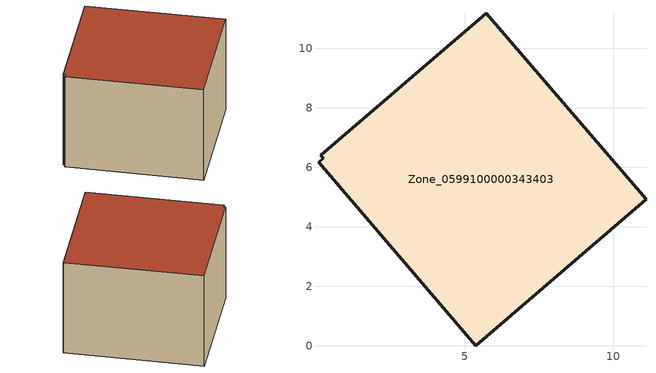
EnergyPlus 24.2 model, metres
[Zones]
Zone_0599100000343403
 floor ground (C_G): 0.25,6.31 0.16,6.41 5.72,11.18 11.1,4.92 5.38,0 0.09,6.17 z0
 wall outside (C_F): 5.38,0 11.1,4.92 5.72,11.18 0.16,6.41 0.25,6.31 0.09,6.17 5.38,0 z0:6.21
 roof outside (C_R): 0.25,6.31 0.09,6.17 5.38,0 11.1,4.92 5.72,11.18 0.16,6.41 z6.21
[BUILDING]
Pand.0599100000343403: North Axis=0; Terrain=City; Loads Convergence Tolerance Value=0.04; Temperature Convergence Tolerance Value=0.4; Solar Distribution=FullExterior; Maximum Number of Warmup Days=25; Minimum Number of Warmup Days=1
[Site:Location]
Rotterdam.The.Hague.AP_ZH_NLD Design_Conditions: Latitude=51.96; Longitude=4.45; Time Zone=1; Elevation=-4.5
[SITE:GROUNDTEMPERATURE:BUILDINGSURFACE]
18, 18, 18, 18, 18, 18, 18, 18, 18, 18, 18, 18
[MATERIAL] Thermal Absorptance=0.9; Solar Absorptance=0.7; Visible Absorptance=0.7
Name | Roughness | Thickness | Conductivity | Density | Specific Heat
G.TI.1992-2005 | MediumSmooth | 0.15 | 0.06 | 540 | 1210
F.TI.1992-2005 | Rough | 0.3 | 0.12 | 1920 | 840
R.TI.1992-2005 | MediumRough | 0.2 | 0.08 | 1500 | 1000
[CONSTRUCTION]
C_G: G.TI.1992-2005
C_F: F.TI.1992-2005
C_R: R.TI.1992-2005
[ZONE]
Zone_0599100000343403: Type=1; Multiplier=1; Ceiling Height=Autocalculate; Volume=Autocalculate; Floor Area=autocalculate; Part of Total Floor Area=Yes
[ZONEINFILTRATION:DESIGNFLOWRATE]
Infil_Zone_0599100000343403: Zone or ZoneList or Space or SpaceList=Zone_0599100000343403; Schedule=AlwaysOn; Design Flow Rate Calculation Method=Flow/Area; Flow Rate per Floor Area=0.0015; Constant Term Coefficient=1; Temperature Term Coefficient=0; Velocity Term Coefficient=0; Velocity Squared Term Coefficient=0
[HVACTEMPLATE:ZONE:IDEALLOADSAIRSYSTEM]
Zone_0599100000343403: Maximum Heating Supply Air Temperature=50; Minimum Cooling Supply Air Temperature=13; Maximum Heating Supply Air Humidity Ratio=0.0156; Minimum Cooling Supply Air Humidity Ratio=0.0077; Heating Limit=NoLimit; Cooling Limit=NoLimit; Dehumidification Control Type=ConstantSensibleHeatRatio; Cooling Sensible Heat Ratio=0.7; Dehumidification Setpoint=60; Humidification Control Type=None; Humidification Setpoint=30; Outdoor Air Method=None; Outdoor Air Flow Rate per Person=0.00944; Outdoor Air Flow Rate per Zone Floor Area=0; Outdoor Air Flow Rate per Zone=0; Demand Controlled Ventilation Type=None; Outdoor Air Economizer Type=NoEconomizer; Heat Recovery Type=None; Sensible Heat Recovery Effectiveness=0.7; Latent Heat Recovery Effectiveness=0.65
[ZONECONTROL:THERMOSTAT]
ThermostatControl_Zone_0599100000343403: Zone or ZoneList=Zone_0599100000343403; Control Type Schedule=DualSetpointControlType; Control 1=Thermostat_Zone_0599100000343403; Temperature Difference Between Cutout And Setpoint=0
[THERMOSTATSETPOINT:DUALSETPOINT]
Thermostat_Zone_0599100000343403: Heating Setpoint Temperature Schedule=HeatingSetpoint_Zone_0599100000343403; Cooling Setpoint Temperature Schedule=CoolingSetpoint_Zone_0599100000343403
[SCHEDULE:COMPACT]
HeatingSetpoint_Zone_0599100000343403: Through: 12/31, For: AllDays, Until: 24:00, 21
CoolingSetpoint_Zone_0599100000343403: Through: 12/31, For: AllDays, Until: 24:00, 24
DualSetpointControlType: Through: 12/31, For: AllDays, Until: 24:00, 4
AlwaysOn: Through: 12/31, For: AllDays, Until: 24:00, 1
